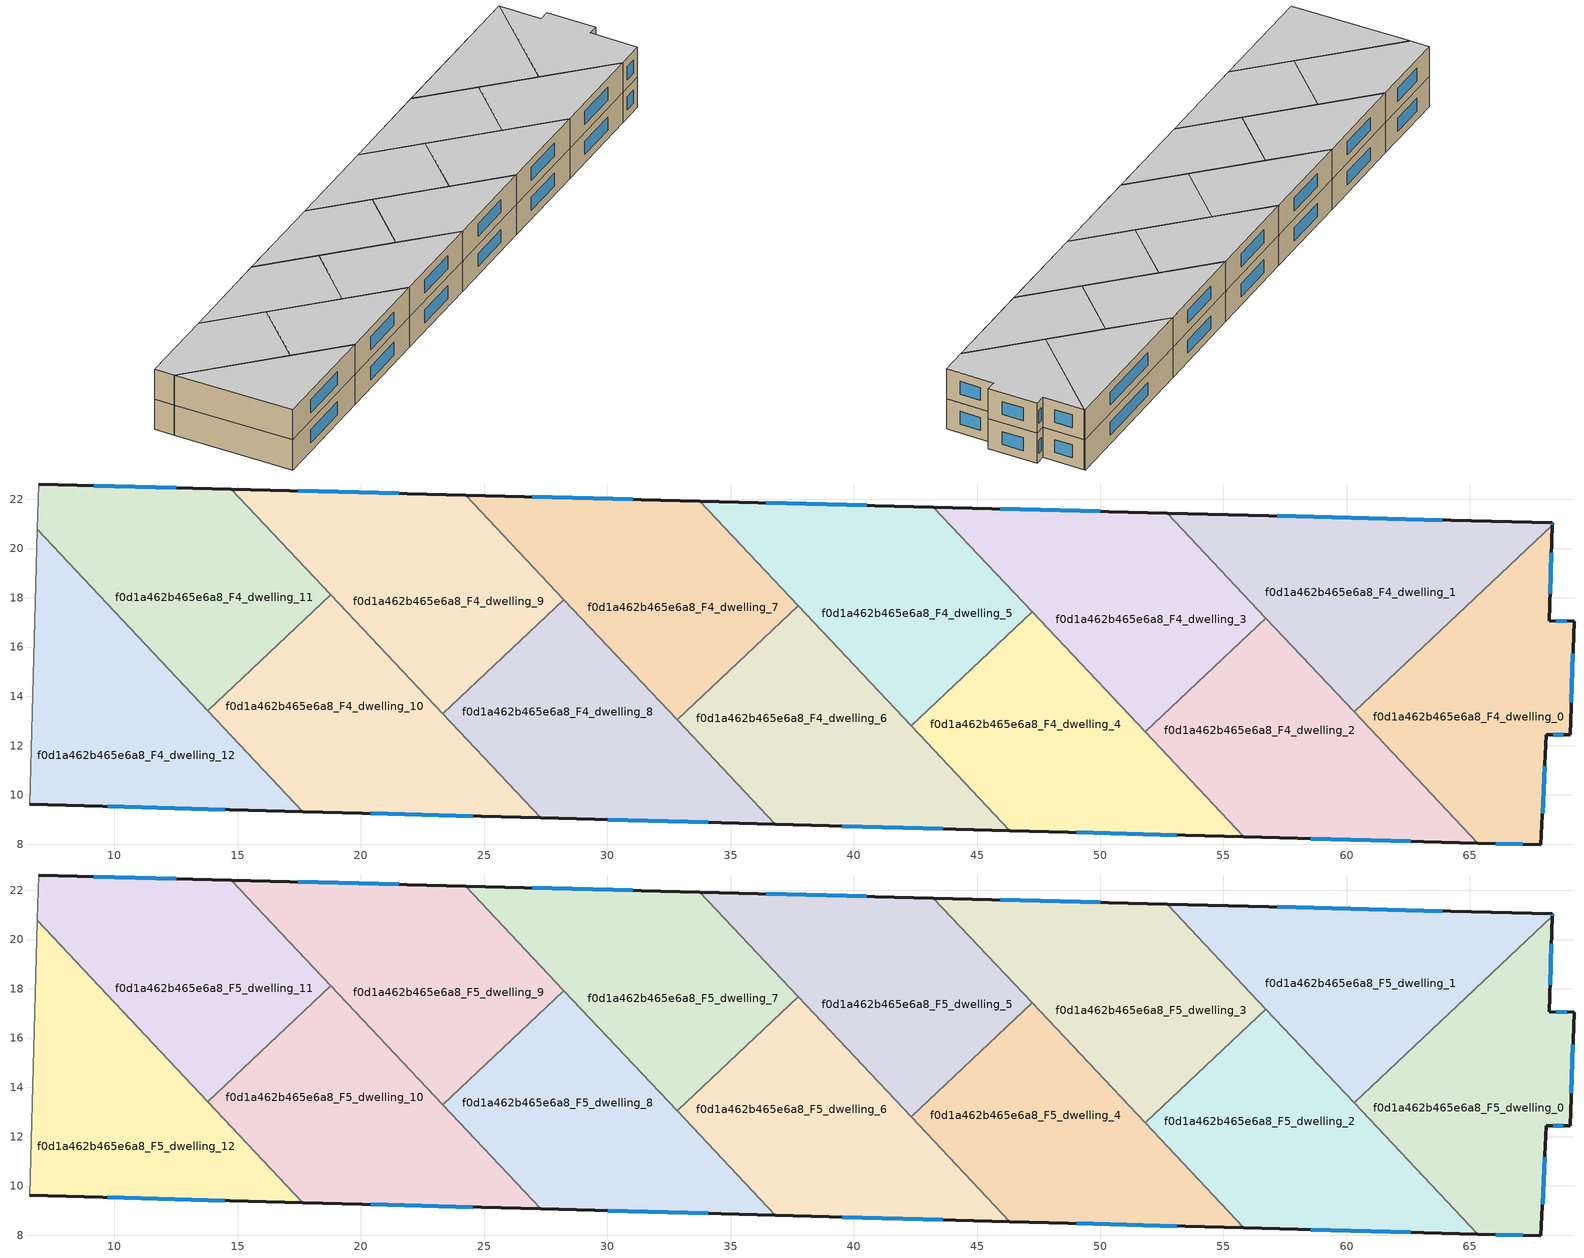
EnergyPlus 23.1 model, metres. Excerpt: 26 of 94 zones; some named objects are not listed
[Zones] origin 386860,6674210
f0d1a462b465e6a8_F4_dwelling_0
 floor to f0d1a462b465e6a8_F3_dwelling_0 (EU_floor_Construction): 68.34,20.94 68.22,17.07 69.22,17.04 69.07,12.44 68.1,12.45 67.88,7.98 65.32,8.05 60.3,13.37 z12
 wall outside (EU_wall_Construction): 65.32,8.05 67.88,7.98 68.1,12.45 69.07,12.44 69.22,17.04 68.22,17.07 68.34,20.94 z12:15
 wall to f0d1a462b465e6a8_F4_dwelling_1 (EU_wall_Construction): 68.34,20.94 60.3,13.37 z12:15
 wall to f0d1a462b465e6a8_F4_dwelling_2 (EU_wall_Construction): 60.3,13.37 65.32,8.05 z12:15
 window (EU_Window_Construction): 68.25,18.17 68.31,19.83 / 68.94,17.05 68.51,17.06 / 69.11,13.75 69.18,15.73 / 68.38,12.44 68.79,12.44 / 67.95,9.26 68.04,11.17 / 66.05,8.03 67.15,8 z12.86:14.14
f0d1a462b465e6a8_F4_dwelling_1
 floor to f0d1a462b465e6a8_F3_dwelling_1 (EU_floor_Construction): 68.35,21.04 68.34,20.94 60.3,13.37 52.71,21.44 z12
 wall outside (EU_wall_Construction): 68.34,20.94 68.35,21.04 52.71,21.44 z12:15
 wall to f0d1a462b465e6a8_F4_dwelling_3 (EU_wall_Construction): 52.71,21.44 56.73,17.18 z12:15
 wall to f0d1a462b465e6a8_F4_dwelling_2 (EU_wall_Construction): 56.73,17.18 60.3,13.37 z12:15
 window (EU_Window_Construction): 68.34,20.97 68.35,21.01 / 63.88,21.15 57.18,21.33 z12.86:14.14
f0d1a462b465e6a8_F4_dwelling_10
 floor to f0d1a462b465e6a8_F3_dwelling_10 (EU_floor_Construction): 18.78,18.12 27.3,9.07 17.65,9.32 13.79,13.42 z12
 wall outside (EU_wall_Construction): 17.65,9.32 27.3,9.07 z12:15
 wall to f0d1a462b465e6a8_F4_dwelling_11 (EU_wall_Construction): 18.78,18.12 13.79,13.42 z12:15
 wall to f0d1a462b465e6a8_F4_dwelling_12 (EU_wall_Construction): 13.79,13.42 17.65,9.32 z12:15
 wall to f0d1a462b465e6a8_F4_dwelling_9 (EU_wall_Construction): 23.32,13.3 18.78,18.12 z12:15
 wall to f0d1a462b465e6a8_F4_dwelling_8 (EU_wall_Construction): 27.3,9.07 23.32,13.3 z12:15
 window (EU_Window_Construction): 20.41,9.25 24.55,9.14 z12.86:14.14
f0d1a462b465e6a8_F4_dwelling_11
 floor to f0d1a462b465e6a8_F3_dwelling_11 (EU_floor_Construction): 14.75,22.41 18.78,18.12 13.79,13.42 6.87,20.77 6.92,22.61 z12
 wall outside (EU_wall_Construction): 14.75,22.41 6.92,22.61 z12:15
 wall adiabatic (EU_wall_Construction): 6.92,22.61 6.87,20.77 z12:15
 wall to f0d1a462b465e6a8_F4_dwelling_9 (EU_wall_Construction): 18.78,18.12 14.75,22.41 z12:15
 wall to f0d1a462b465e6a8_F4_dwelling_12 (EU_wall_Construction): 6.87,20.77 13.79,13.42 z12:15
 window (EU_Window_Construction): 12.51,22.46 9.16,22.55 z12.86:14.14
f0d1a462b465e6a8_F4_dwelling_12
 floor to f0d1a462b465e6a8_F3_dwelling_12 (EU_floor_Construction): 6.87,20.77 17.65,9.32 6.56,9.62 z12
 wall outside (EU_wall_Construction): 6.56,9.62 17.65,9.32 z12:15
 wall adiabatic (EU_wall_Construction): 6.87,20.77 6.56,9.62 z12:15
 window (EU_Window_Construction): 9.73,9.54 14.48,9.41 z12.86:14.14
f0d1a462b465e6a8_F4_dwelling_2
 floor to f0d1a462b465e6a8_F3_dwelling_2 (EU_floor_Construction): 56.72,17.18 65.32,8.05 55.83,8.3 51.82,12.56 z12
 wall outside (EU_wall_Construction): 55.83,8.3 65.32,8.05 z12:15
 wall to f0d1a462b465e6a8_F4_dwelling_4 (EU_wall_Construction): 51.82,12.56 55.83,8.3 z12:15
 wall to f0d1a462b465e6a8_F4_dwelling_3 (EU_wall_Construction): 56.72,17.18 51.82,12.56 z12:15
 window (EU_Window_Construction): 58.54,8.23 62.61,8.12 z12.86:14.14
f0d1a462b465e6a8_F4_dwelling_3
 floor to f0d1a462b465e6a8_F3_dwelling_3 (EU_floor_Construction): 52.71,21.44 56.72,17.18 51.82,12.56 43.23,21.68 z12
 wall outside (EU_wall_Construction): 52.71,21.44 43.23,21.68 z12:15
 wall to f0d1a462b465e6a8_F4_dwelling_5 (EU_wall_Construction): 43.23,21.68 47.24,17.43 z12:15
 wall to f0d1a462b465e6a8_F4_dwelling_4 (EU_wall_Construction): 47.24,17.43 51.82,12.56 z12:15
 window (EU_Window_Construction): 50,21.51 45.94,21.61 z12.86:14.14
f0d1a462b465e6a8_F4_dwelling_4
 floor to f0d1a462b465e6a8_F3_dwelling_4 (EU_floor_Construction): 47.24,17.43 55.83,8.3 46.33,8.56 42.33,12.8 z12
 wall outside (EU_wall_Construction): 46.33,8.56 55.83,8.3 z12:15
 wall to f0d1a462b465e6a8_F4_dwelling_5 (EU_wall_Construction): 47.24,17.43 42.33,12.8 z12:15
 wall to f0d1a462b465e6a8_F4_dwelling_6 (EU_wall_Construction): 42.33,12.8 46.33,8.56 z12:15
 window (EU_Window_Construction): 49.04,8.48 53.11,8.38 z12.86:14.14
f0d1a462b465e6a8_F4_dwelling_5
 floor to f0d1a462b465e6a8_F3_dwelling_5 (EU_floor_Construction): 43.23,21.68 47.24,17.43 42.33,12.8 33.75,21.92 z12
 wall outside (EU_wall_Construction): 43.23,21.68 33.75,21.92 z12:15
 wall to f0d1a462b465e6a8_F4_dwelling_7 (EU_wall_Construction): 33.75,21.92 37.74,17.68 z12:15
 wall to f0d1a462b465e6a8_F4_dwelling_6 (EU_wall_Construction): 37.74,17.68 42.33,12.8 z12:15
 window (EU_Window_Construction): 40.52,21.75 36.46,21.85 z12.86:14.14
f0d1a462b465e6a8_F4_dwelling_6
 floor to f0d1a462b465e6a8_F3_dwelling_6 (EU_floor_Construction): 37.74,17.68 46.33,8.56 36.82,8.81 32.83,13.05 z12
 wall outside (EU_wall_Construction): 36.82,8.81 46.33,8.56 z12:15
 wall to f0d1a462b465e6a8_F4_dwelling_7 (EU_wall_Construction): 37.74,17.68 32.83,13.05 z12:15
 wall to f0d1a462b465e6a8_F4_dwelling_8 (EU_wall_Construction): 32.83,13.05 36.82,8.81 z12:15
 window (EU_Window_Construction): 39.54,8.74 43.61,8.63 z12.86:14.14
f0d1a462b465e6a8_F4_dwelling_7
 floor to f0d1a462b465e6a8_F3_dwelling_7 (EU_floor_Construction): 33.75,21.92 37.74,17.68 32.83,13.05 24.25,22.17 z12
 wall outside (EU_wall_Construction): 33.75,21.92 24.25,22.17 z12:15
 wall to f0d1a462b465e6a8_F4_dwelling_9 (EU_wall_Construction): 24.25,22.17 28.24,17.93 z12:15
 wall to f0d1a462b465e6a8_F4_dwelling_8 (EU_wall_Construction): 28.24,17.93 32.83,13.05 z12:15
 window (EU_Window_Construction): 31.03,21.99 26.96,22.1 z12.86:14.14
f0d1a462b465e6a8_F4_dwelling_8
 floor to f0d1a462b465e6a8_F3_dwelling_8 (EU_floor_Construction): 28.24,17.93 36.82,8.81 27.3,9.07 23.32,13.3 z12
 wall outside (EU_wall_Construction): 27.3,9.07 36.82,8.81 z12:15
 wall to f0d1a462b465e6a8_F4_dwelling_9 (EU_wall_Construction): 28.24,17.93 23.32,13.3 z12:15
 window (EU_Window_Construction): 30.02,8.99 34.1,8.88 z12.86:14.14
f0d1a462b465e6a8_F4_dwelling_9
 floor to f0d1a462b465e6a8_F3_dwelling_9 (EU_floor_Construction): 24.25,22.17 28.24,17.93 23.32,13.3 14.75,22.41 z12
 wall outside (EU_wall_Construction): 24.25,22.17 14.75,22.41 z12:15
 window (EU_Window_Construction): 21.53,22.23 17.46,22.34 z12.86:14.14
f0d1a462b465e6a8_F5_dwelling_0
 floor to f0d1a462b465e6a8_F4_dwelling_0 (EU_floor_Construction): 68.34,20.94 68.22,17.07 69.22,17.04 69.07,12.44 68.1,12.45 67.88,7.98 65.32,8.05 60.3,13.37 z15
 wall outside (EU_wall_Construction): 65.32,8.05 67.88,7.98 68.1,12.45 69.07,12.44 69.22,17.04 68.22,17.07 68.34,20.94 z15:18
 wall to f0d1a462b465e6a8_F5_dwelling_1 (EU_wall_Construction): 68.34,20.94 60.3,13.37 z15:18
 wall to f0d1a462b465e6a8_F5_dwelling_2 (EU_wall_Construction): 60.3,13.37 65.32,8.05 z15:18
 window (EU_Window_Construction): 68.25,18.17 68.31,19.83 / 68.94,17.05 68.51,17.06 / 69.11,13.75 69.18,15.73 / 68.38,12.44 68.79,12.44 / 67.95,9.26 68.04,11.17 / 66.05,8.03 67.15,8 z15.86:17.14
 ceiling to f0d1a462b465e6a8_F6_dwelling_0 (EU_floor_Construction): 67.88,7.98 68.1,12.45 69.07,12.44 69.22,17.04 68.22,17.07 68.34,20.94 60.3,13.37 65.32,8.05 z18
f0d1a462b465e6a8_F5_dwelling_1
 floor to f0d1a462b465e6a8_F4_dwelling_1 (EU_floor_Construction): 68.35,21.04 68.34,20.94 60.3,13.37 52.71,21.44 z15
 wall outside (EU_wall_Construction): 68.34,20.94 68.35,21.04 52.71,21.44 z15:18
 wall to f0d1a462b465e6a8_F5_dwelling_3 (EU_wall_Construction): 52.71,21.44 56.73,17.18 z15:18
 wall to f0d1a462b465e6a8_F5_dwelling_2 (EU_wall_Construction): 56.73,17.18 60.3,13.37 z15:18
 window (EU_Window_Construction): 68.34,20.97 68.35,21.01 / 63.88,21.15 57.18,21.33 z15.86:17.14
 ceiling to f0d1a462b465e6a8_F6_dwelling_1 (EU_floor_Construction): 68.34,20.94 68.35,21.04 52.71,21.44 60.3,13.37 z18
f0d1a462b465e6a8_F5_dwelling_10
 floor to f0d1a462b465e6a8_F4_dwelling_10 (EU_floor_Construction): 18.78,18.12 27.3,9.07 17.65,9.32 13.79,13.42 z15
 wall outside (EU_wall_Construction): 17.65,9.32 27.3,9.07 z15:18
 wall to f0d1a462b465e6a8_F5_dwelling_11 (EU_wall_Construction): 18.78,18.12 13.79,13.42 z15:18
 wall to f0d1a462b465e6a8_F5_dwelling_12 (EU_wall_Construction): 13.79,13.42 17.65,9.32 z15:18
 wall to f0d1a462b465e6a8_F5_dwelling_9 (EU_wall_Construction): 23.32,13.3 18.78,18.12 z15:18
 wall to f0d1a462b465e6a8_F5_dwelling_8 (EU_wall_Construction): 27.3,9.07 23.32,13.3 z15:18
 window (EU_Window_Construction): 20.41,9.25 24.55,9.14 z15.86:17.14
 ceiling to f0d1a462b465e6a8_F6_dwelling_10 (EU_floor_Construction): 27.3,9.07 18.78,18.12 13.79,13.42 17.65,9.32 z18
f0d1a462b465e6a8_F5_dwelling_11
 floor to f0d1a462b465e6a8_F4_dwelling_11 (EU_floor_Construction): 14.75,22.41 18.78,18.12 13.79,13.42 6.87,20.77 6.92,22.61 z15
 wall outside (EU_wall_Construction): 14.75,22.41 6.92,22.61 z15:18
 wall adiabatic (EU_wall_Construction): 6.92,22.61 6.87,20.77 z15:18
 wall to f0d1a462b465e6a8_F5_dwelling_9 (EU_wall_Construction): 18.78,18.12 14.75,22.41 z15:18
 wall to f0d1a462b465e6a8_F5_dwelling_12 (EU_wall_Construction): 6.87,20.77 13.79,13.42 z15:18
 window (EU_Window_Construction): 12.51,22.46 9.16,22.55 z15.86:17.14
 ceiling to f0d1a462b465e6a8_F6_dwelling_11 (EU_floor_Construction): 18.78,18.12 14.75,22.41 6.92,22.61 6.87,20.77 13.79,13.42 z18
f0d1a462b465e6a8_F5_dwelling_12
 floor to f0d1a462b465e6a8_F4_dwelling_12 (EU_floor_Construction): 6.87,20.77 17.65,9.32 6.56,9.62 z15
 wall outside (EU_wall_Construction): 6.56,9.62 17.65,9.32 z15:18
 wall adiabatic (EU_wall_Construction): 6.87,20.77 6.56,9.62 z15:18
 window (EU_Window_Construction): 9.73,9.54 14.48,9.41 z15.86:17.14
 ceiling to f0d1a462b465e6a8_F6_dwelling_12 (EU_floor_Construction): 17.65,9.32 6.87,20.77 6.56,9.62 z18
f0d1a462b465e6a8_F5_dwelling_2
 floor to f0d1a462b465e6a8_F4_dwelling_2 (EU_floor_Construction): 56.72,17.18 65.32,8.05 55.83,8.3 51.82,12.56 z15
 wall outside (EU_wall_Construction): 55.83,8.3 65.32,8.05 z15:18
 wall to f0d1a462b465e6a8_F5_dwelling_4 (EU_wall_Construction): 51.82,12.56 55.83,8.3 z15:18
 wall to f0d1a462b465e6a8_F5_dwelling_3 (EU_wall_Construction): 56.72,17.18 51.82,12.56 z15:18
 window (EU_Window_Construction): 58.54,8.23 62.61,8.12 z15.86:17.14
 ceiling to f0d1a462b465e6a8_F6_dwelling_2 (EU_floor_Construction): 65.32,8.05 56.72,17.18 51.82,12.56 55.83,8.3 z18
f0d1a462b465e6a8_F5_dwelling_3
 floor to f0d1a462b465e6a8_F4_dwelling_3 (EU_floor_Construction): 52.71,21.44 56.72,17.18 51.82,12.56 43.23,21.68 z15
 wall outside (EU_wall_Construction): 52.71,21.44 43.23,21.68 z15:18
 wall to f0d1a462b465e6a8_F5_dwelling_5 (EU_wall_Construction): 43.23,21.68 47.24,17.43 z15:18
 wall to f0d1a462b465e6a8_F5_dwelling_4 (EU_wall_Construction): 47.24,17.43 51.82,12.56 z15:18
 window (EU_Window_Construction): 50,21.51 45.94,21.61 z15.86:17.14
 ceiling to f0d1a462b465e6a8_F6_dwelling_3 (EU_floor_Construction): 56.72,17.18 52.71,21.44 43.23,21.68 51.82,12.56 z18
f0d1a462b465e6a8_F5_dwelling_4
 floor to f0d1a462b465e6a8_F4_dwelling_4 (EU_floor_Construction): 47.24,17.43 55.83,8.3 46.33,8.56 42.33,12.8 z15
 wall outside (EU_wall_Construction): 46.33,8.56 55.83,8.3 z15:18
 wall to f0d1a462b465e6a8_F5_dwelling_5 (EU_wall_Construction): 47.24,17.43 42.33,12.8 z15:18
 wall to f0d1a462b465e6a8_F5_dwelling_6 (EU_wall_Construction): 42.33,12.8 46.33,8.56 z15:18
 window (EU_Window_Construction): 49.04,8.48 53.11,8.38 z15.86:17.14
 ceiling to f0d1a462b465e6a8_F6_dwelling_4 (EU_floor_Construction): 55.83,8.3 47.24,17.43 42.33,12.8 46.33,8.56 z18
f0d1a462b465e6a8_F5_dwelling_5
 floor to f0d1a462b465e6a8_F4_dwelling_5 (EU_floor_Construction): 43.23,21.68 47.24,17.43 42.33,12.8 33.75,21.92 z15
 wall outside (EU_wall_Construction): 43.23,21.68 33.75,21.92 z15:18
 wall to f0d1a462b465e6a8_F5_dwelling_7 (EU_wall_Construction): 33.75,21.92 37.74,17.68 z15:18
 wall to f0d1a462b465e6a8_F5_dwelling_6 (EU_wall_Construction): 37.74,17.68 42.33,12.8 z15:18
 window (EU_Window_Construction): 40.52,21.75 36.46,21.85 z15.86:17.14
 ceiling to f0d1a462b465e6a8_F6_dwelling_5 (EU_floor_Construction): 47.24,17.43 43.23,21.68 33.75,21.92 42.33,12.8 z18
f0d1a462b465e6a8_F5_dwelling_6
 floor to f0d1a462b465e6a8_F4_dwelling_6 (EU_floor_Construction): 37.74,17.68 46.33,8.56 36.82,8.81 32.83,13.05 z15
 wall outside (EU_wall_Construction): 36.82,8.81 46.33,8.56 z15:18
 wall to f0d1a462b465e6a8_F5_dwelling_7 (EU_wall_Construction): 37.74,17.68 32.83,13.05 z15:18
 wall to f0d1a462b465e6a8_F5_dwelling_8 (EU_wall_Construction): 32.83,13.05 36.82,8.81 z15:18
 window (EU_Window_Construction): 39.54,8.74 43.61,8.63 z15.86:17.14
 ceiling to f0d1a462b465e6a8_F6_dwelling_6 (EU_floor_Construction): 46.33,8.56 37.74,17.68 32.83,13.05 36.82,8.81 z18
f0d1a462b465e6a8_F5_dwelling_7
 floor to f0d1a462b465e6a8_F4_dwelling_7 (EU_floor_Construction): 33.75,21.92 37.74,17.68 32.83,13.05 24.25,22.17 z15
 wall outside (EU_wall_Construction): 33.75,21.92 24.25,22.17 z15:18
 wall to f0d1a462b465e6a8_F5_dwelling_9 (EU_wall_Construction): 24.25,22.17 28.24,17.93 z15:18
 wall to f0d1a462b465e6a8_F5_dwelling_8 (EU_wall_Construction): 28.24,17.93 32.83,13.05 z15:18
 window (EU_Window_Construction): 31.03,21.99 26.96,22.1 z15.86:17.14
 ceiling to f0d1a462b465e6a8_F6_dwelling_7 (EU_floor_Construction): 37.74,17.68 33.75,21.92 24.25,22.17 32.83,13.05 z18
f0d1a462b465e6a8_F5_dwelling_8
 floor to f0d1a462b465e6a8_F4_dwelling_8 (EU_floor_Construction): 28.24,17.93 36.82,8.81 27.3,9.07 23.32,13.3 z15
 wall outside (EU_wall_Construction): 27.3,9.07 36.82,8.81 z15:18
 wall to f0d1a462b465e6a8_F5_dwelling_9 (EU_wall_Construction): 28.24,17.93 23.32,13.3 z15:18
 window (EU_Window_Construction): 30.02,8.99 34.1,8.88 z15.86:17.14
 ceiling to f0d1a462b465e6a8_F6_dwelling_8 (EU_floor_Construction): 36.82,8.81 28.24,17.93 23.32,13.3 27.3,9.07 z18
f0d1a462b465e6a8_F5_dwelling_9
 floor to f0d1a462b465e6a8_F4_dwelling_9 (EU_floor_Construction): 24.25,22.17 28.24,17.93 23.32,13.3 14.75,22.41 z15
 wall outside (EU_wall_Construction): 24.25,22.17 14.75,22.41 z15:18
 window (EU_Window_Construction): 21.53,22.23 17.46,22.34 z15.86:17.14
 ceiling to f0d1a462b465e6a8_F6_dwelling_9 (EU_floor_Construction): 28.24,17.93 24.25,22.17 14.75,22.41 23.32,13.3 z18
[Building]
EU S2 Campaign: North Axis=0; Terrain=City; Solar Distribution=FullExterior
[Site:Location]
Helsinki-Vantaa.AP: Latitude=60.317; Longitude=24.963; Time Zone=2; Elevation=54.6
[SizingPeriod:WeatherFileDays]
AnnualSizingPeriod: Begin Month=1; Begin Day of Month=1; End Month=12; End Day of Month=31; Day of Week for Start Day=Monday; Use Weather File Daylight Saving Period=No; Use Weather File Rain and Snow Indicators=No
[MATERIAL]
EU_InternalMass_Material: Roughness=MediumRough; Thickness=0.1; Conductivity=1; Density=1800; Specific Heat=900; Thermal Absorptance=0.9; Solar Absorptance=0.7; Visible Absorptance=0.7
[MATERIAL:NOMASS] Roughness=MediumRough; Thermal Absorptance=0.9; Solar Absorptance=0.7; Visible Absorptance=0.7
Name | Thermal Resistance
EU_wall_NoMass | 1.10183
EU_floor_NoMass | 1.70606
[WINDOWMATERIAL:SIMPLEGLAZINGSYSTEM]
EU_Window_SimpleGlazing: UFactor=3.11035; Solar Heat Gain Coefficient=0.8; Visible Transmittance=0.8
[CONSTRUCTION]
EU_wall_Construction: EU_wall_NoMass
EU_floor_Construction: EU_floor_NoMass
EU_Window_Construction: EU_Window_SimpleGlazing
EU_InternalMass_Construction: EU_InternalMass_Material
[ZONE] Type=1; Multiplier=1; Ceiling Height=autocalculate; Floor Area=autocalculate; Part of Total Floor Area=Yes
Name | Volume
f0d1a462b465e6a8_F4_dwelling_0; f0d1a462b465e6a8_F5_dwelling_0 | 185.725
f0d1a462b465e6a8_F4_dwelling_1; f0d1a462b465e6a8_F5_dwelling_1; f0d1a462b465e6a8_F4_dwelling_5; f0d1a462b465e6a8_F5_dwelling_5 | 185.736
f0d1a462b465e6a8_F4_dwelling_10; f0d1a462b465e6a8_F5_dwelling_10 | 185.727
f0d1a462b465e6a8_F4_dwelling_11; f0d1a462b465e6a8_F5_dwelling_11 | 185.731
f0d1a462b465e6a8_F4_dwelling_12; f0d1a462b465e6a8_F5_dwelling_12 | 185.738
f0d1a462b465e6a8_F4_dwelling_2; f0d1a462b465e6a8_F5_dwelling_2 | 185.713
f0d1a462b465e6a8_F4_dwelling_3; f0d1a462b465e6a8_F5_dwelling_3; f0d1a462b465e6a8_F4_dwelling_6; f0d1a462b465e6a8_F5_dwelling_6 | 185.733
f0d1a462b465e6a8_F4_dwelling_4; f0d1a462b465e6a8_F5_dwelling_4 | 185.744
f0d1a462b465e6a8_F4_dwelling_7; f0d1a462b465e6a8_F5_dwelling_7 | 185.737
f0d1a462b465e6a8_F4_dwelling_8; f0d1a462b465e6a8_F5_dwelling_8 | 185.714
f0d1a462b465e6a8_F4_dwelling_9; f0d1a462b465e6a8_F5_dwelling_9 | 185.728
[INTERNALMASS] Construction=EU_InternalMass_Construction
Name | Zone or ZoneList | Surface Area
f0d1a462b465e6a8_F4_dwelling_0_EU_InternalMass | f0d1a462b465e6a8_F4_dwelling_0 | 61.9085
f0d1a462b465e6a8_F4_dwelling_1_EU_InternalMass | f0d1a462b465e6a8_F4_dwelling_1 | 61.9151
f0d1a462b465e6a8_F4_dwelling_2_EU_InternalMass | f0d1a462b465e6a8_F4_dwelling_2 | 61.9043
f0d1a462b465e6a8_F4_dwelling_3_EU_InternalMass | f0d1a462b465e6a8_F4_dwelling_3 | 61.9117
f0d1a462b465e6a8_F4_dwelling_4_EU_InternalMass | f0d1a462b465e6a8_F4_dwelling_4 | 61.9142
f0d1a462b465e6a8_F4_dwelling_5_EU_InternalMass | f0d1a462b465e6a8_F4_dwelling_5 | 61.9121
f0d1a462b465e6a8_F4_dwelling_6_EU_InternalMass | f0d1a462b465e6a8_F4_dwelling_6 | 61.9106
f0d1a462b465e6a8_F4_dwelling_7_EU_InternalMass | f0d1a462b465e6a8_F4_dwelling_7 | 61.9128
f0d1a462b465e6a8_F4_dwelling_8_EU_InternalMass | f0d1a462b465e6a8_F4_dwelling_8 | 61.9069
f0d1a462b465e6a8_F4_dwelling_9_EU_InternalMass | f0d1a462b465e6a8_F4_dwelling_9 | 61.909
f0d1a462b465e6a8_F4_dwelling_10_EU_InternalMass | f0d1a462b465e6a8_F4_dwelling_10 | 61.91
f0d1a462b465e6a8_F4_dwelling_11_EU_InternalMass | f0d1a462b465e6a8_F4_dwelling_11 | 61.912
f0d1a462b465e6a8_F4_dwelling_12_EU_InternalMass | f0d1a462b465e6a8_F4_dwelling_12 | 61.9128
f0d1a462b465e6a8_F5_dwelling_0_EU_InternalMass | f0d1a462b465e6a8_F5_dwelling_0 | 61.9085
f0d1a462b465e6a8_F5_dwelling_1_EU_InternalMass | f0d1a462b465e6a8_F5_dwelling_1 | 61.9151
f0d1a462b465e6a8_F5_dwelling_2_EU_InternalMass | f0d1a462b465e6a8_F5_dwelling_2 | 61.9043
f0d1a462b465e6a8_F5_dwelling_3_EU_InternalMass | f0d1a462b465e6a8_F5_dwelling_3 | 61.9117
f0d1a462b465e6a8_F5_dwelling_4_EU_InternalMass | f0d1a462b465e6a8_F5_dwelling_4 | 61.9142
f0d1a462b465e6a8_F5_dwelling_5_EU_InternalMass | f0d1a462b465e6a8_F5_dwelling_5 | 61.9121
f0d1a462b465e6a8_F5_dwelling_6_EU_InternalMass | f0d1a462b465e6a8_F5_dwelling_6 | 61.9106
f0d1a462b465e6a8_F5_dwelling_7_EU_InternalMass | f0d1a462b465e6a8_F5_dwelling_7 | 61.9128
f0d1a462b465e6a8_F5_dwelling_8_EU_InternalMass | f0d1a462b465e6a8_F5_dwelling_8 | 61.9069
f0d1a462b465e6a8_F5_dwelling_9_EU_InternalMass | f0d1a462b465e6a8_F5_dwelling_9 | 61.909
f0d1a462b465e6a8_F5_dwelling_10_EU_InternalMass | f0d1a462b465e6a8_F5_dwelling_10 | 61.91
f0d1a462b465e6a8_F5_dwelling_11_EU_InternalMass | f0d1a462b465e6a8_F5_dwelling_11 | 61.912
f0d1a462b465e6a8_F5_dwelling_12_EU_InternalMass | f0d1a462b465e6a8_F5_dwelling_12 | 61.9128
[OTHEREQUIPMENT] Fuel Type=Electricity; Design Level Calculation Method=Watts/Area; Power per Zone Floor Area=1; Fraction Latent=0; Fraction Radiant=0; Fraction Lost=0; Carbon Dioxide Generation Rate=0; EndUse Subcategory=EU_Step8_InternalGains
Name | Zone or ZoneList or Space or SpaceList | Schedule
EU_Step8_InternalGain_f0d1a462b465e6a8_F4_dwelling_0_f000 | f0d1a462b465e6a8_F4_dwelling_0 | EU_Step8_GainSchedule_f0d1a462b465e6a8_F4_dwelling_0_f000
EU_Step8_InternalGain_f0d1a462b465e6a8_F4_dwelling_1_f000 | f0d1a462b465e6a8_F4_dwelling_1 | EU_Step8_GainSchedule_f0d1a462b465e6a8_F4_dwelling_1_f000
EU_Step8_InternalGain_f0d1a462b465e6a8_F4_dwelling_2_f000 | f0d1a462b465e6a8_F4_dwelling_2 | EU_Step8_GainSchedule_f0d1a462b465e6a8_F4_dwelling_2_f000
EU_Step8_InternalGain_f0d1a462b465e6a8_F4_dwelling_3_f000 | f0d1a462b465e6a8_F4_dwelling_3 | EU_Step8_GainSchedule_f0d1a462b465e6a8_F4_dwelling_3_f000
EU_Step8_InternalGain_f0d1a462b465e6a8_F4_dwelling_4_f000 | f0d1a462b465e6a8_F4_dwelling_4 | EU_Step8_GainSchedule_f0d1a462b465e6a8_F4_dwelling_4_f000
EU_Step8_InternalGain_f0d1a462b465e6a8_F4_dwelling_5_f000 | f0d1a462b465e6a8_F4_dwelling_5 | EU_Step8_GainSchedule_f0d1a462b465e6a8_F4_dwelling_5_f000
EU_Step8_InternalGain_f0d1a462b465e6a8_F4_dwelling_6_f000 | f0d1a462b465e6a8_F4_dwelling_6 | EU_Step8_GainSchedule_f0d1a462b465e6a8_F4_dwelling_6_f000
EU_Step8_InternalGain_f0d1a462b465e6a8_F4_dwelling_7_f000 | f0d1a462b465e6a8_F4_dwelling_7 | EU_Step8_GainSchedule_f0d1a462b465e6a8_F4_dwelling_7_f000
EU_Step8_InternalGain_f0d1a462b465e6a8_F4_dwelling_8_f000 | f0d1a462b465e6a8_F4_dwelling_8 | EU_Step8_GainSchedule_f0d1a462b465e6a8_F4_dwelling_8_f000
EU_Step8_InternalGain_f0d1a462b465e6a8_F4_dwelling_9_f000 | f0d1a462b465e6a8_F4_dwelling_9 | EU_Step8_GainSchedule_f0d1a462b465e6a8_F4_dwelling_9_f000
EU_Step8_InternalGain_f0d1a462b465e6a8_F4_dwelling_10_f000 | f0d1a462b465e6a8_F4_dwelling_10 | EU_Step8_GainSchedule_f0d1a462b465e6a8_F4_dwelling_10_f000
EU_Step8_InternalGain_f0d1a462b465e6a8_F4_dwelling_11_f000 | f0d1a462b465e6a8_F4_dwelling_11 | EU_Step8_GainSchedule_f0d1a462b465e6a8_F4_dwelling_11_f000
EU_Step8_InternalGain_f0d1a462b465e6a8_F4_dwelling_12_f000 | f0d1a462b465e6a8_F4_dwelling_12 | EU_Step8_GainSchedule_f0d1a462b465e6a8_F4_dwelling_12_f000
EU_Step8_InternalGain_f0d1a462b465e6a8_F5_dwelling_0_f000 | f0d1a462b465e6a8_F5_dwelling_0 | EU_Step8_GainSchedule_f0d1a462b465e6a8_F5_dwelling_0_f000
EU_Step8_InternalGain_f0d1a462b465e6a8_F5_dwelling_1_f000 | f0d1a462b465e6a8_F5_dwelling_1 | EU_Step8_GainSchedule_f0d1a462b465e6a8_F5_dwelling_1_f000
EU_Step8_InternalGain_f0d1a462b465e6a8_F5_dwelling_2_f000 | f0d1a462b465e6a8_F5_dwelling_2 | EU_Step8_GainSchedule_f0d1a462b465e6a8_F5_dwelling_2_f000
EU_Step8_InternalGain_f0d1a462b465e6a8_F5_dwelling_3_f000 | f0d1a462b465e6a8_F5_dwelling_3 | EU_Step8_GainSchedule_f0d1a462b465e6a8_F5_dwelling_3_f000
EU_Step8_InternalGain_f0d1a462b465e6a8_F5_dwelling_4_f000 | f0d1a462b465e6a8_F5_dwelling_4 | EU_Step8_GainSchedule_f0d1a462b465e6a8_F5_dwelling_4_f000
EU_Step8_InternalGain_f0d1a462b465e6a8_F5_dwelling_5_f000 | f0d1a462b465e6a8_F5_dwelling_5 | EU_Step8_GainSchedule_f0d1a462b465e6a8_F5_dwelling_5_f000
EU_Step8_InternalGain_f0d1a462b465e6a8_F5_dwelling_6_f000 | f0d1a462b465e6a8_F5_dwelling_6 | EU_Step8_GainSchedule_f0d1a462b465e6a8_F5_dwelling_6_f000
EU_Step8_InternalGain_f0d1a462b465e6a8_F5_dwelling_7_f000 | f0d1a462b465e6a8_F5_dwelling_7 | EU_Step8_GainSchedule_f0d1a462b465e6a8_F5_dwelling_7_f000
EU_Step8_InternalGain_f0d1a462b465e6a8_F5_dwelling_8_f000 | f0d1a462b465e6a8_F5_dwelling_8 | EU_Step8_GainSchedule_f0d1a462b465e6a8_F5_dwelling_8_f000
EU_Step8_InternalGain_f0d1a462b465e6a8_F5_dwelling_9_f000 | f0d1a462b465e6a8_F5_dwelling_9 | EU_Step8_GainSchedule_f0d1a462b465e6a8_F5_dwelling_9_f000
EU_Step8_InternalGain_f0d1a462b465e6a8_F5_dwelling_10_f000 | f0d1a462b465e6a8_F5_dwelling_10 | EU_Step8_GainSchedule_f0d1a462b465e6a8_F5_dwelling_10_f000
EU_Step8_InternalGain_f0d1a462b465e6a8_F5_dwelling_11_f000 | f0d1a462b465e6a8_F5_dwelling_11 | EU_Step8_GainSchedule_f0d1a462b465e6a8_F5_dwelling_11_f000
EU_Step8_InternalGain_f0d1a462b465e6a8_F5_dwelling_12_f000 | f0d1a462b465e6a8_F5_dwelling_12 | EU_Step8_GainSchedule_f0d1a462b465e6a8_F5_dwelling_12_f000
[ZONEVENTILATION:DESIGNFLOWRATE] Schedule=EU_AlwaysOn; Design Flow Rate Calculation Method=AirChanges/Hour; Air Changes per Hour=0.756316; Ventilation Type=Natural; Fan Pressure Rise=0; Fan Total Efficiency=1; Constant Term Coefficient=1; Temperature Term Coefficient=0; Velocity Term Coefficient=0; Velocity Squared Term Coefficient=0; Minimum Indoor Temperature=-100; Maximum Indoor Temperature=100; Delta Temperature=-100; Minimum Outdoor Temperature=-100; Maximum Outdoor Temperature=100; Maximum Wind Speed=40
Name | Zone or ZoneList or Space or SpaceList
EU_ConstantAir_f0d1a462b465e6a8_F4_dwelling_0 | f0d1a462b465e6a8_F4_dwelling_0
EU_ConstantAir_f0d1a462b465e6a8_F4_dwelling_1 | f0d1a462b465e6a8_F4_dwelling_1
EU_ConstantAir_f0d1a462b465e6a8_F4_dwelling_2 | f0d1a462b465e6a8_F4_dwelling_2
EU_ConstantAir_f0d1a462b465e6a8_F4_dwelling_3 | f0d1a462b465e6a8_F4_dwelling_3
EU_ConstantAir_f0d1a462b465e6a8_F4_dwelling_4 | f0d1a462b465e6a8_F4_dwelling_4
EU_ConstantAir_f0d1a462b465e6a8_F4_dwelling_5 | f0d1a462b465e6a8_F4_dwelling_5
EU_ConstantAir_f0d1a462b465e6a8_F4_dwelling_6 | f0d1a462b465e6a8_F4_dwelling_6
EU_ConstantAir_f0d1a462b465e6a8_F4_dwelling_7 | f0d1a462b465e6a8_F4_dwelling_7
EU_ConstantAir_f0d1a462b465e6a8_F4_dwelling_8 | f0d1a462b465e6a8_F4_dwelling_8
EU_ConstantAir_f0d1a462b465e6a8_F4_dwelling_9 | f0d1a462b465e6a8_F4_dwelling_9
EU_ConstantAir_f0d1a462b465e6a8_F4_dwelling_10 | f0d1a462b465e6a8_F4_dwelling_10
EU_ConstantAir_f0d1a462b465e6a8_F4_dwelling_11 | f0d1a462b465e6a8_F4_dwelling_11
EU_ConstantAir_f0d1a462b465e6a8_F4_dwelling_12 | f0d1a462b465e6a8_F4_dwelling_12
EU_ConstantAir_f0d1a462b465e6a8_F5_dwelling_0 | f0d1a462b465e6a8_F5_dwelling_0
EU_ConstantAir_f0d1a462b465e6a8_F5_dwelling_1 | f0d1a462b465e6a8_F5_dwelling_1
EU_ConstantAir_f0d1a462b465e6a8_F5_dwelling_2 | f0d1a462b465e6a8_F5_dwelling_2
EU_ConstantAir_f0d1a462b465e6a8_F5_dwelling_3 | f0d1a462b465e6a8_F5_dwelling_3
EU_ConstantAir_f0d1a462b465e6a8_F5_dwelling_4 | f0d1a462b465e6a8_F5_dwelling_4
EU_ConstantAir_f0d1a462b465e6a8_F5_dwelling_5 | f0d1a462b465e6a8_F5_dwelling_5
EU_ConstantAir_f0d1a462b465e6a8_F5_dwelling_6 | f0d1a462b465e6a8_F5_dwelling_6
EU_ConstantAir_f0d1a462b465e6a8_F5_dwelling_7 | f0d1a462b465e6a8_F5_dwelling_7
EU_ConstantAir_f0d1a462b465e6a8_F5_dwelling_8 | f0d1a462b465e6a8_F5_dwelling_8
EU_ConstantAir_f0d1a462b465e6a8_F5_dwelling_9 | f0d1a462b465e6a8_F5_dwelling_9
EU_ConstantAir_f0d1a462b465e6a8_F5_dwelling_10 | f0d1a462b465e6a8_F5_dwelling_10
EU_ConstantAir_f0d1a462b465e6a8_F5_dwelling_11 | f0d1a462b465e6a8_F5_dwelling_11
EU_ConstantAir_f0d1a462b465e6a8_F5_dwelling_12 | f0d1a462b465e6a8_F5_dwelling_12
[HVACTEMPLATE:ZONE:IDEALLOADSAIRSYSTEM] System Availability Schedule=EU_AlwaysOn; Maximum Heating Supply Air Temperature=50; Minimum Cooling Supply Air Temperature=13; Maximum Heating Supply Air Humidity Ratio=0.0156; Minimum Cooling Supply Air Humidity Ratio=0.0077; Heating Limit=NoLimit; Cooling Limit=NoLimit; Heating Availability Schedule=EU_AlwaysOn; Cooling Availability Schedule=EU_CoolingOff; Dehumidification Control Type=ConstantSensibleHeatRatio; Cooling Sensible Heat Ratio=0.7; Dehumidification Setpoint=60; Humidification Control Type=None; Humidification Setpoint=30; Outdoor Air Method=None; Outdoor Air Flow Rate per Person=0.00944; Outdoor Air Flow Rate per Zone Floor Area=0; Outdoor Air Flow Rate per Zone=0; Demand Controlled Ventilation Type=None; Outdoor Air Economizer Type=NoEconomizer; Heat Recovery Type=None; Sensible Heat Recovery Effectiveness=0.7; Latent Heat Recovery Effectiveness=0.65
Name | Template Thermostat
f0d1a462b465e6a8_F4_dwelling_0 | EU_HeatOnly_f0d1a462b465e6a8_F4_dwelling_0
f0d1a462b465e6a8_F4_dwelling_1 | EU_HeatOnly_f0d1a462b465e6a8_F4_dwelling_1
f0d1a462b465e6a8_F4_dwelling_2 | EU_HeatOnly_f0d1a462b465e6a8_F4_dwelling_2
f0d1a462b465e6a8_F4_dwelling_3 | EU_HeatOnly_f0d1a462b465e6a8_F4_dwelling_3
f0d1a462b465e6a8_F4_dwelling_4 | EU_HeatOnly_f0d1a462b465e6a8_F4_dwelling_4
f0d1a462b465e6a8_F4_dwelling_5 | EU_HeatOnly_f0d1a462b465e6a8_F4_dwelling_5
f0d1a462b465e6a8_F4_dwelling_6 | EU_HeatOnly_f0d1a462b465e6a8_F4_dwelling_6
f0d1a462b465e6a8_F4_dwelling_7 | EU_HeatOnly_f0d1a462b465e6a8_F4_dwelling_7
f0d1a462b465e6a8_F4_dwelling_8 | EU_HeatOnly_f0d1a462b465e6a8_F4_dwelling_8
f0d1a462b465e6a8_F4_dwelling_9 | EU_HeatOnly_f0d1a462b465e6a8_F4_dwelling_9
f0d1a462b465e6a8_F4_dwelling_10 | EU_HeatOnly_f0d1a462b465e6a8_F4_dwelling_10
f0d1a462b465e6a8_F4_dwelling_11 | EU_HeatOnly_f0d1a462b465e6a8_F4_dwelling_11
f0d1a462b465e6a8_F4_dwelling_12 | EU_HeatOnly_f0d1a462b465e6a8_F4_dwelling_12
f0d1a462b465e6a8_F5_dwelling_0 | EU_HeatOnly_f0d1a462b465e6a8_F5_dwelling_0
f0d1a462b465e6a8_F5_dwelling_1 | EU_HeatOnly_f0d1a462b465e6a8_F5_dwelling_1
f0d1a462b465e6a8_F5_dwelling_2 | EU_HeatOnly_f0d1a462b465e6a8_F5_dwelling_2
f0d1a462b465e6a8_F5_dwelling_3 | EU_HeatOnly_f0d1a462b465e6a8_F5_dwelling_3
f0d1a462b465e6a8_F5_dwelling_4 | EU_HeatOnly_f0d1a462b465e6a8_F5_dwelling_4
f0d1a462b465e6a8_F5_dwelling_5 | EU_HeatOnly_f0d1a462b465e6a8_F5_dwelling_5
f0d1a462b465e6a8_F5_dwelling_6 | EU_HeatOnly_f0d1a462b465e6a8_F5_dwelling_6
f0d1a462b465e6a8_F5_dwelling_7 | EU_HeatOnly_f0d1a462b465e6a8_F5_dwelling_7
f0d1a462b465e6a8_F5_dwelling_8 | EU_HeatOnly_f0d1a462b465e6a8_F5_dwelling_8
f0d1a462b465e6a8_F5_dwelling_9 | EU_HeatOnly_f0d1a462b465e6a8_F5_dwelling_9
f0d1a462b465e6a8_F5_dwelling_10 | EU_HeatOnly_f0d1a462b465e6a8_F5_dwelling_10
f0d1a462b465e6a8_F5_dwelling_11 | EU_HeatOnly_f0d1a462b465e6a8_F5_dwelling_11
f0d1a462b465e6a8_F5_dwelling_12 | EU_HeatOnly_f0d1a462b465e6a8_F5_dwelling_12
[SIZING:ZONE] Zone Cooling Design Supply Air Temperature Input Method=SupplyAirTemperature; Zone Cooling Design Supply Air Temperature=13; Zone Heating Design Supply Air Temperature Input Method=SupplyAirTemperature; Zone Heating Design Supply Air Temperature=50; Zone Cooling Design Supply Air Humidity Ratio=0.008; Zone Heating Design Supply Air Humidity Ratio=0.008; Cooling Design Air Flow Method=DesignDay; Cooling Design Air Flow Rate=0; Cooling Minimum Air Flow per Zone Floor Area=0.000762; Cooling Minimum Air Flow=0; Cooling Minimum Air Flow Fraction=0.2; Heating Design Air Flow Method=DesignDay; Heating Design Air Flow Rate=0; Heating Maximum Air Flow per Zone Floor Area=0.002032; Heating Maximum Air Flow=0.141576; Heating Maximum Air Flow Fraction=0.3; Account for Dedicated Outdoor Air System=No; Dedicated Outdoor Air System Control Strategy=NeutralSupplyAir; Dedicated Outdoor Air Low Setpoint Temperature for Design=autosize; Dedicated Outdoor Air High Setpoint Temperature for Design=autosize; Zone Load Sizing Method=Sensible Load Only No Latent Load; Zone Latent Cooling Design Supply Air Humidity Ratio Input Method=HumidityRatioDifference; Zone Cooling Design Supply Air Humidity Ratio Difference=0.005; Zone Latent Heating Design Supply Air Humidity Ratio Input Method=HumidityRatioDifference; Zone Humidification Design Supply Air Humidity Ratio Difference=0.005
f0d1a462b465e6a8_F4_dwelling_0; f0d1a462b465e6a8_F4_dwelling_1; f0d1a462b465e6a8_F4_dwelling_2; f0d1a462b465e6a8_F4_dwelling_3; f0d1a462b465e6a8_F4_dwelling_4; f0d1a462b465e6a8_F4_dwelling_5; f0d1a462b465e6a8_F4_dwelling_6; f0d1a462b465e6a8_F4_dwelling_7; f0d1a462b465e6a8_F4_dwelling_8; f0d1a462b465e6a8_F4_dwelling_9; f0d1a462b465e6a8_F4_dwelling_10; f0d1a462b465e6a8_F4_dwelling_11; f0d1a462b465e6a8_F4_dwelling_12; f0d1a462b465e6a8_F5_dwelling_0; f0d1a462b465e6a8_F5_dwelling_1; f0d1a462b465e6a8_F5_dwelling_2; f0d1a462b465e6a8_F5_dwelling_3; f0d1a462b465e6a8_F5_dwelling_4; f0d1a462b465e6a8_F5_dwelling_5; f0d1a462b465e6a8_F5_dwelling_6; f0d1a462b465e6a8_F5_dwelling_7; f0d1a462b465e6a8_F5_dwelling_8; f0d1a462b465e6a8_F5_dwelling_9; f0d1a462b465e6a8_F5_dwelling_10; f0d1a462b465e6a8_F5_dwelling_11; f0d1a462b465e6a8_F5_dwelling_12
[SCHEDULE:CONSTANT]
Name | Hourly Value
EU_AlwaysOn | 1
EU_CoolingOff | 0
[SCHEDULE:FILE] Column Number=1; Rows to Skip at Top=0; Number of Hours of Data=8760; Column Separator=Comma; Interpolate to Timestep=No; Minutes per Item=60; Adjust Schedule for Daylight Savings=Yes
Name | File
EU_Step8_GainSchedule_f0d1a462b465e6a8_F4_dwelling_0_f000 | ../../schedules/f0d1a462b465e6a8/f0d1a462b465e6a8_F4_dwelling_0_f000_gain.csv
EU_Step8_GainSchedule_f0d1a462b465e6a8_F4_dwelling_1_f000 | ../../schedules/f0d1a462b465e6a8/f0d1a462b465e6a8_F4_dwelling_1_f000_gain.csv
EU_Step8_GainSchedule_f0d1a462b465e6a8_F4_dwelling_2_f000 | ../../schedules/f0d1a462b465e6a8/f0d1a462b465e6a8_F4_dwelling_2_f000_gain.csv
EU_Step8_GainSchedule_f0d1a462b465e6a8_F4_dwelling_3_f000 | ../../schedules/f0d1a462b465e6a8/f0d1a462b465e6a8_F4_dwelling_3_f000_gain.csv
EU_Step8_GainSchedule_f0d1a462b465e6a8_F4_dwelling_4_f000 | ../../schedules/f0d1a462b465e6a8/f0d1a462b465e6a8_F4_dwelling_4_f000_gain.csv
EU_Step8_GainSchedule_f0d1a462b465e6a8_F4_dwelling_5_f000 | ../../schedules/f0d1a462b465e6a8/f0d1a462b465e6a8_F4_dwelling_5_f000_gain.csv
EU_Step8_GainSchedule_f0d1a462b465e6a8_F4_dwelling_6_f000 | ../../schedules/f0d1a462b465e6a8/f0d1a462b465e6a8_F4_dwelling_6_f000_gain.csv
EU_Step8_GainSchedule_f0d1a462b465e6a8_F4_dwelling_7_f000 | ../../schedules/f0d1a462b465e6a8/f0d1a462b465e6a8_F4_dwelling_7_f000_gain.csv
EU_Step8_GainSchedule_f0d1a462b465e6a8_F4_dwelling_8_f000 | ../../schedules/f0d1a462b465e6a8/f0d1a462b465e6a8_F4_dwelling_8_f000_gain.csv
EU_Step8_GainSchedule_f0d1a462b465e6a8_F4_dwelling_9_f000 | ../../schedules/f0d1a462b465e6a8/f0d1a462b465e6a8_F4_dwelling_9_f000_gain.csv
EU_Step8_GainSchedule_f0d1a462b465e6a8_F4_dwelling_10_f000 | ../../schedules/f0d1a462b465e6a8/f0d1a462b465e6a8_F4_dwelling_10_f000_gain.csv
EU_Step8_GainSchedule_f0d1a462b465e6a8_F4_dwelling_11_f000 | ../../schedules/f0d1a462b465e6a8/f0d1a462b465e6a8_F4_dwelling_11_f000_gain.csv
EU_Step8_GainSchedule_f0d1a462b465e6a8_F4_dwelling_12_f000 | ../../schedules/f0d1a462b465e6a8/f0d1a462b465e6a8_F4_dwelling_12_f000_gain.csv
EU_Step8_GainSchedule_f0d1a462b465e6a8_F5_dwelling_0_f000 | ../../schedules/f0d1a462b465e6a8/f0d1a462b465e6a8_F5_dwelling_0_f000_gain.csv
EU_Step8_GainSchedule_f0d1a462b465e6a8_F5_dwelling_1_f000 | ../../schedules/f0d1a462b465e6a8/f0d1a462b465e6a8_F5_dwelling_1_f000_gain.csv
EU_Step8_GainSchedule_f0d1a462b465e6a8_F5_dwelling_2_f000 | ../../schedules/f0d1a462b465e6a8/f0d1a462b465e6a8_F5_dwelling_2_f000_gain.csv
EU_Step8_GainSchedule_f0d1a462b465e6a8_F5_dwelling_3_f000 | ../../schedules/f0d1a462b465e6a8/f0d1a462b465e6a8_F5_dwelling_3_f000_gain.csv
EU_Step8_GainSchedule_f0d1a462b465e6a8_F5_dwelling_4_f000 | ../../schedules/f0d1a462b465e6a8/f0d1a462b465e6a8_F5_dwelling_4_f000_gain.csv
EU_Step8_GainSchedule_f0d1a462b465e6a8_F5_dwelling_5_f000 | ../../schedules/f0d1a462b465e6a8/f0d1a462b465e6a8_F5_dwelling_5_f000_gain.csv
EU_Step8_GainSchedule_f0d1a462b465e6a8_F5_dwelling_6_f000 | ../../schedules/f0d1a462b465e6a8/f0d1a462b465e6a8_F5_dwelling_6_f000_gain.csv
EU_Step8_GainSchedule_f0d1a462b465e6a8_F5_dwelling_7_f000 | ../../schedules/f0d1a462b465e6a8/f0d1a462b465e6a8_F5_dwelling_7_f000_gain.csv
EU_Step8_GainSchedule_f0d1a462b465e6a8_F5_dwelling_8_f000 | ../../schedules/f0d1a462b465e6a8/f0d1a462b465e6a8_F5_dwelling_8_f000_gain.csv
EU_Step8_GainSchedule_f0d1a462b465e6a8_F5_dwelling_9_f000 | ../../schedules/f0d1a462b465e6a8/f0d1a462b465e6a8_F5_dwelling_9_f000_gain.csv
EU_Step8_GainSchedule_f0d1a462b465e6a8_F5_dwelling_10_f000 | ../../schedules/f0d1a462b465e6a8/f0d1a462b465e6a8_F5_dwelling_10_f000_gain.csv
EU_Step8_GainSchedule_f0d1a462b465e6a8_F5_dwelling_11_f000 | ../../schedules/f0d1a462b465e6a8/f0d1a462b465e6a8_F5_dwelling_11_f000_gain.csv
EU_Step8_GainSchedule_f0d1a462b465e6a8_F5_dwelling_12_f000 | ../../schedules/f0d1a462b465e6a8/f0d1a462b465e6a8_F5_dwelling_12_f000_gain.csv
